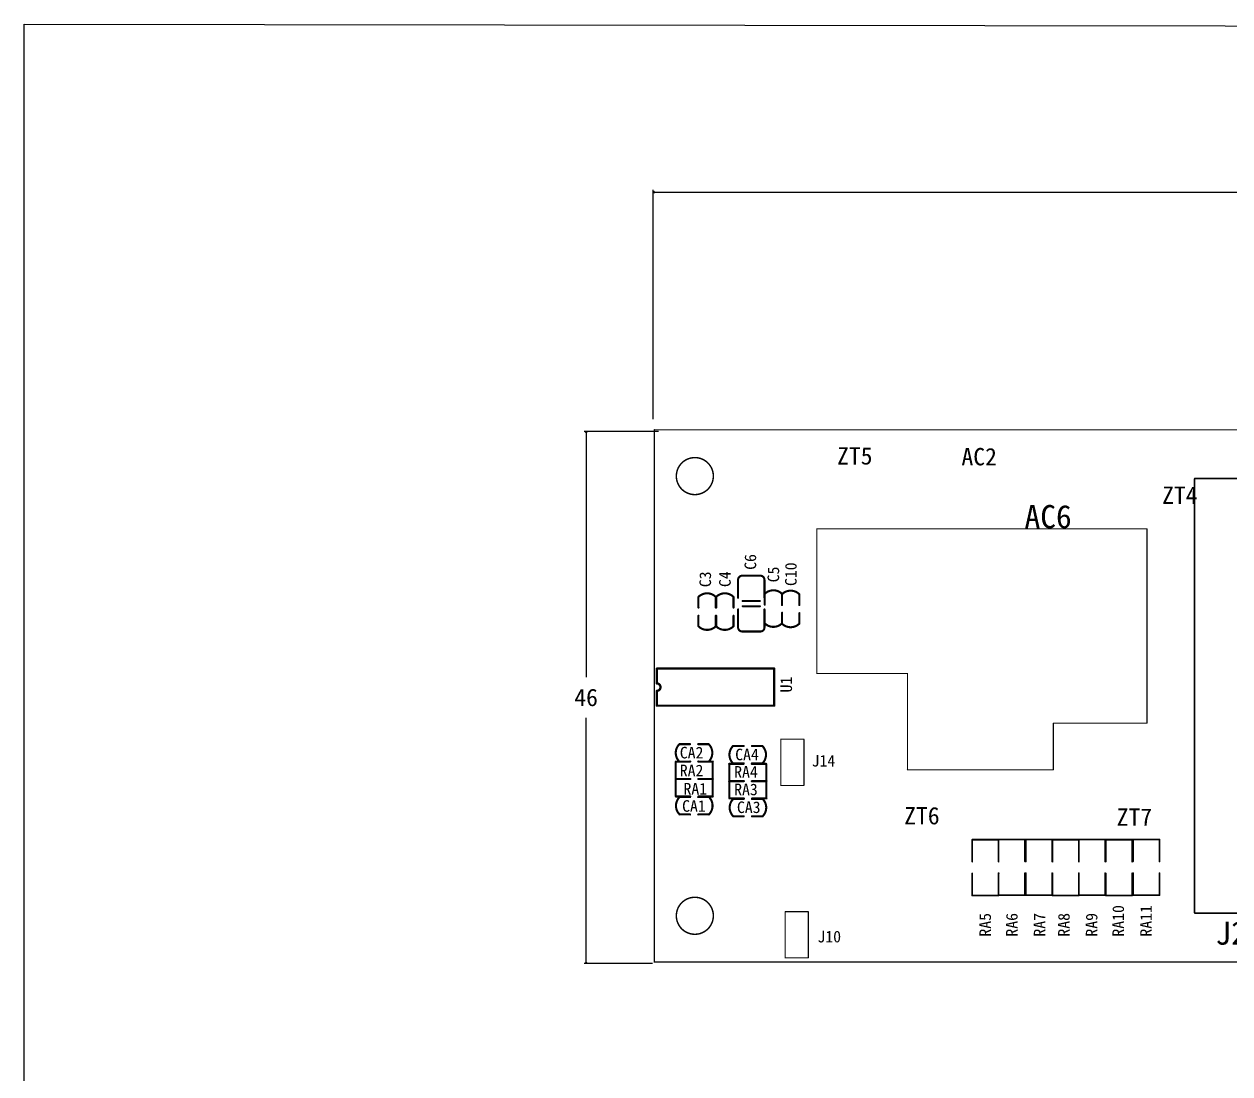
# Model space of a CAD drawing. Extents: x 741 to 1239, y 424 to 620.
# Drawn here: x 740.8 to 845, y 529.5 to 620.2 of the extents above; entities that cross this region are included whole.
import ezdxf

# ---------------------------------------------------------------- set-up
doc = ezdxf.new("R2010")
doc.units = 0
doc.header["$MEASUREMENT"] = 0
doc.layers.get('0').update_dxf_attribs({"linetype": 'CONTINUOUS'})
doc.layers.get('Defpoints').update_dxf_attribs({"linetype": 'CONTINUOUS'})
doc.layers.add('BOTTOMOVERLAY', color=7, linetype='CONTINUOUS')
doc.layers.add('KEEPOUTLAYER', color=6, linetype='CONTINUOUS')
doc.styles.get("Standard").update_dxf_attribs({"font": 'SimSun.ttf'})
doc.dimstyles.get("Standard").update_dxf_attribs({"dimtxt": 0.18, "dimasz": 0.18, "dimexe": 0.18, "dimexo": 0.0625, "dimgap": 0.09, "dimtad": 0, "dimtih": 1, "dimtoh": 1, "dimdec": 4, "dimzin": 0, "dimdsep": 46, "dimtxsty": 'Standard', "dimcen": 0.09, "dimadec": 0, "dimazin": 0, "dimtfac": 1, "dimtdec": 4, "dimtofl": 0, "dimtmove": 0, "dimatfit": 0, "dimfxl": 1, "dimtolj": 1, "dimtzin": 0, "dimarcsym": 0})

# ---------------------------------------------------------------- blocks, each defined once
blk = doc.blocks.new('0805_B_13')
at = {"layer": 'BOTTOMOVERLAY', "const_width": 0.15}
for points in [[(-2.41, 1.14), (-2.41, -1.14)], [(-2.41, 1.14), (-0.51, 1.14)], [(0.51, 1.14), (2.41, 1.14)], [(2.41, 1.14), (2.41, -1.14)], [(-2.41, -1.14), (-0.51, -1.14)], [(0.51, -1.14), (2.41, -1.14)]]:
    blk.add_lwpolyline(points, dxfattribs=at)
at = {"layer": 'BOTTOMOVERLAY', "const_width": 0.075}
for points in [[(-2.45, 1.14, 1), (-2.38, 1.14, 1)], [(-2.45, 1.14, 1), (-2.38, 1.14, 1)], [(-0.55, 1.14, 1), (-0.47, 1.14, 1)], [(0.47, 1.14, 1), (0.55, 1.14, 1)], [(2.38, 1.14, 1), (2.45, 1.14, 1)], [(2.38, 1.14, 1), (2.45, 1.14, 1)], [(-2.45, -1.14, 1), (-2.38, -1.14, 1)], [(-2.45, -1.14, 1), (-2.38, -1.14, 1)], [(-0.55, -1.14, 1), (-0.47, -1.14, 1)], [(0.47, -1.14, 1), (0.55, -1.14, 1)], [(2.38, -1.14, 1), (2.45, -1.14, 1)], [(2.38, -1.14, 1), (2.45, -1.14, 1)]]:
    blk.add_lwpolyline(points, format="xyb", close=True, dxfattribs=at)
blk = doc.blocks.new('0805_B_14')
at = {"layer": 'BOTTOMOVERLAY', "const_width": 0.15}
for points in [[(-2.41, -1.14), (-2.41, 1.14)], [(-0.51, 1.14), (-2.41, 1.14)], [(2.41, 1.14), (0.51, 1.14)], [(2.41, -1.14), (2.41, 1.14)], [(-0.51, -1.14), (-2.41, -1.14)], [(2.41, -1.14), (0.51, -1.14)]]:
    blk.add_lwpolyline(points, dxfattribs=at)
at = {"layer": 'BOTTOMOVERLAY', "const_width": 0.075}
for points in [[(-2.45, 1.14, 1), (-2.38, 1.14, 1)], [(-2.45, 1.14, 1), (-2.38, 1.14, 1)], [(-0.55, 1.14, 1), (-0.47, 1.14, 1)], [(0.47, 1.14, 1), (0.55, 1.14, 1)], [(2.38, 1.14, 1), (2.45, 1.14, 1)], [(2.38, 1.14, 1), (2.45, 1.14, 1)], [(-2.45, -1.14, 1), (-2.38, -1.14, 1)], [(-2.45, -1.14, 1), (-2.38, -1.14, 1)], [(-0.55, -1.14, 1), (-0.47, -1.14, 1)], [(0.47, -1.14, 1), (0.55, -1.14, 1)], [(2.38, -1.14, 1), (2.45, -1.14, 1)], [(2.38, -1.14, 1), (2.45, -1.14, 1)]]:
    blk.add_lwpolyline(points, format="xyb", close=True, dxfattribs=at)
blk = doc.blocks.new('0805_B_15')
at = {"layer": 'BOTTOMOVERLAY', "const_width": 0.15}
for points in [[(-2.41, -1.14), (-2.41, 1.14)], [(-0.51, 1.14), (-2.41, 1.14)], [(2.41, 1.14), (0.51, 1.14)], [(2.41, -1.14), (2.41, 1.14)], [(-0.51, -1.14), (-2.41, -1.14)], [(2.41, -1.14), (0.51, -1.14)]]:
    blk.add_lwpolyline(points, dxfattribs=at)
at = {"layer": 'BOTTOMOVERLAY', "const_width": 0.075}
for points in [[(-2.45, 1.14, 1), (-2.38, 1.14, 1)], [(-2.45, 1.14, 1), (-2.38, 1.14, 1)], [(-0.55, 1.14, 1), (-0.47, 1.14, 1)], [(0.47, 1.14, 1), (0.55, 1.14, 1)], [(2.38, 1.14, 1), (2.45, 1.14, 1)], [(2.38, 1.14, 1), (2.45, 1.14, 1)], [(-2.45, -1.14, 1), (-2.38, -1.14, 1)], [(-2.45, -1.14, 1), (-2.38, -1.14, 1)], [(-0.55, -1.14, 1), (-0.47, -1.14, 1)], [(0.47, -1.14, 1), (0.55, -1.14, 1)], [(2.38, -1.14, 1), (2.45, -1.14, 1)], [(2.38, -1.14, 1), (2.45, -1.14, 1)]]:
    blk.add_lwpolyline(points, format="xyb", close=True, dxfattribs=at)
blk = doc.blocks.new('7P_5_08_B_28')
at = {"layer": 'BOTTOMOVERLAY', "const_width": 0.127}
for points in [[(18.78, 3.8), (-18.78, 3.8)], [(-18.78, 1), (-18.78, 3.8)], [(18.78, -1), (18.78, 3.8)], [(-18.78, -4.8), (-18.78, 1)], [(18.78, -4.8), (18.78, -1)], [(-16.51, -4.8), (-16.51, -3.8)], [(-16.51, -4.8), (-16.51, -3.8)], [(-13.97, -3.8), (-16.51, -3.8)], [(-13.97, -4.8), (-13.97, -3.8)], [(-8.89, -3.8), (-11.43, -3.8)], [(-11.43, -4.8), (-11.43, -3.8)], [(-8.89, -4.8), (-8.89, -3.8)], [(-3.81, -3.8), (-6.35, -3.8)], [(-6.35, -4.8), (-6.35, -3.8)], [(-3.81, -4.8), (-3.81, -3.8)], [(1.27, -3.8), (-1.27, -3.8)], [(-1.27, -4.8), (-1.27, -3.8)], [(1.27, -4.8), (1.27, -3.8)], [(3.81, -4.8), (3.81, -3.8)], [(6.35, -3.8), (3.81, -3.8)], [(6.35, -4.8), (6.35, -3.8)], [(8.89, -4.8), (8.89, -3.8)], [(11.43, -3.8), (8.89, -3.8)], [(11.43, -4.8), (11.43, -3.8)], [(13.97, -4.8), (13.97, -3.8)], [(16.51, -3.8), (13.97, -3.8)], [(16.51, -4.8), (16.51, -3.8)], [(-16.51, -4.8), (-18.78, -4.8)], [(-11.43, -4.8), (-13.97, -4.8)], [(-6.35, -4.8), (-8.89, -4.8)], [(-1.27, -4.8), (-3.81, -4.8)], [(3.81, -4.8), (1.27, -4.8)], [(8.89, -4.8), (6.35, -4.8)], [(13.97, -4.8), (11.43, -4.8)], [(18.78, -4.8), (16.51, -4.8)]]:
    blk.add_lwpolyline(points, dxfattribs=at)
at = {"layer": 'BOTTOMOVERLAY', "const_width": 0.0635}
for points in [[(-18.81, 3.8, 1), (-18.75, 3.8, 1)], [(-18.81, 3.8, 1), (-18.75, 3.8, 1)], [(18.75, 3.8, 1), (18.81, 3.8, 1)], [(18.75, 3.8, 1), (18.81, 3.8, 1)], [(-18.81, 1, 1), (-18.75, 1, 1)], [(-18.81, 1, 1), (-18.75, 1, 1)], [(18.75, -1, 1), (18.81, -1, 1)], [(18.75, -1, 1), (18.81, -1, 1)], [(-16.54, -3.8, 1), (-16.48, -3.8, 1)], [(-16.54, -3.8, 1), (-16.48, -3.8, 1)], [(-16.54, -3.8, 1), (-16.48, -3.8, 1)], [(-14, -3.8, 1), (-13.94, -3.8, 1)], [(-14, -3.8, 1), (-13.94, -3.8, 1)], [(-11.46, -3.8, 1), (-11.4, -3.8, 1)], [(-11.46, -3.8, 1), (-11.4, -3.8, 1)], [(-8.92, -3.8, 1), (-8.86, -3.8, 1)], [(-8.92, -3.8, 1), (-8.86, -3.8, 1)], [(-6.38, -3.8, 1), (-6.32, -3.8, 1)], [(-6.38, -3.8, 1), (-6.32, -3.8, 1)], [(-3.84, -3.8, 1), (-3.78, -3.8, 1)], [(-3.84, -3.8, 1), (-3.78, -3.8, 1)], [(-1.3, -3.8, 1), (-1.24, -3.8, 1)], [(-1.3, -3.8, 1), (-1.24, -3.8, 1)], [(1.24, -3.8, 1), (1.3, -3.8, 1)], [(1.24, -3.8, 1), (1.3, -3.8, 1)], [(3.78, -3.8, 1), (3.84, -3.8, 1)], [(3.78, -3.8, 1), (3.84, -3.8, 1)], [(6.32, -3.8, 1), (6.38, -3.8, 1)], [(6.32, -3.8, 1), (6.38, -3.8, 1)], [(8.86, -3.8, 1), (8.92, -3.8, 1)], [(8.86, -3.8, 1), (8.92, -3.8, 1)], [(11.4, -3.8, 1), (11.46, -3.8, 1)], [(11.4, -3.8, 1), (11.46, -3.8, 1)], [(13.94, -3.8, 1), (14, -3.8, 1)], [(13.94, -3.8, 1), (14, -3.8, 1)], [(16.48, -3.8, 1), (16.54, -3.8, 1)], [(16.48, -3.8, 1), (16.54, -3.8, 1)], [(-18.81, -4.8, 1), (-18.75, -4.8, 1)], [(-18.81, -4.8, 1), (-18.75, -4.8, 1)], [(-16.54, -4.8, 1), (-16.48, -4.8, 1)], [(-16.54, -4.8, 1), (-16.48, -4.8, 1)], [(-16.54, -4.8, 1), (-16.48, -4.8, 1)], [(-14, -4.8, 1), (-13.94, -4.8, 1)], [(-14, -4.8, 1), (-13.94, -4.8, 1)], [(-11.46, -4.8, 1), (-11.4, -4.8, 1)], [(-11.46, -4.8, 1), (-11.4, -4.8, 1)], [(-8.92, -4.8, 1), (-8.86, -4.8, 1)], [(-8.92, -4.8, 1), (-8.86, -4.8, 1)], [(-6.38, -4.8, 1), (-6.32, -4.8, 1)], [(-6.38, -4.8, 1), (-6.32, -4.8, 1)], [(-3.84, -4.8, 1), (-3.78, -4.8, 1)], [(-3.84, -4.8, 1), (-3.78, -4.8, 1)], [(-1.3, -4.8, 1), (-1.24, -4.8, 1)], [(-1.3, -4.8, 1), (-1.24, -4.8, 1)], [(1.24, -4.8, 1), (1.3, -4.8, 1)], [(1.24, -4.8, 1), (1.3, -4.8, 1)], [(3.78, -4.8, 1), (3.84, -4.8, 1)], [(3.78, -4.8, 1), (3.84, -4.8, 1)], [(6.32, -4.8, 1), (6.38, -4.8, 1)], [(6.32, -4.8, 1), (6.38, -4.8, 1)], [(8.86, -4.8, 1), (8.92, -4.8, 1)], [(8.86, -4.8, 1), (8.92, -4.8, 1)], [(11.4, -4.8, 1), (11.46, -4.8, 1)], [(11.4, -4.8, 1), (11.46, -4.8, 1)], [(13.94, -4.8, 1), (14, -4.8, 1)], [(13.94, -4.8, 1), (14, -4.8, 1)], [(16.48, -4.8, 1), (16.54, -4.8, 1)], [(16.48, -4.8, 1), (16.54, -4.8, 1)], [(18.75, -4.8, 1), (18.81, -4.8, 1)], [(18.75, -4.8, 1), (18.81, -4.8, 1)]]:
    blk.add_lwpolyline(points, format="xyb", close=True, dxfattribs=at)
blk = doc.blocks.new('RN8207C_B_47')
at = {"layer": 'BOTTOMOVERLAY', "const_width": 0.2}
for points in [[(-1.6, 5.08), (-1.6, -5.08)], [(-1.6, 5.08), (1.6, 5.08)], [(1.6, 5.08), (1.6, -5.08)], [(-1.6, -5.08), (-0.32, -5.08)], [(0.32, -5.08), (1.6, -5.08)]]:
    blk.add_lwpolyline(points, dxfattribs=at)
at = {"layer": 'BOTTOMOVERLAY', "const_width": 0.1}
for points in [[(-1.65, 5.08, 1), (-1.55, 5.08, 1)], [(-1.65, 5.08, 1), (-1.55, 5.08, 1)], [(1.55, 5.08, 1), (1.65, 5.08, 1)], [(1.55, 5.08, 1), (1.65, 5.08, 1)], [(-1.65, -5.08, 1), (-1.55, -5.08, 1)], [(-1.65, -5.08, 1), (-1.55, -5.08, 1)], [(-0.37, -5.08, 1), (-0.27, -5.08, 1)], [(-0.37, -5.08, 1), (-0.27, -5.08, 1)], [(0.27, -5.08, 1), (0.37, -5.08, 1)], [(0.27, -5.08, 1), (0.37, -5.08, 1)], [(1.55, -5.08, 1), (1.65, -5.08, 1)], [(1.55, -5.08, 1), (1.65, -5.08, 1)]]:
    blk.add_lwpolyline(points, format="xyb", close=True, dxfattribs=at)
at = {"layer": 'BOTTOMOVERLAY', "const_width": 0.2}
blk.add_lwpolyline([(-0.32, -5.08, -1), (0.32, -5.08)], format="xyb", dxfattribs=at)
blk = doc.blocks.new('0805_B_58')
at = {"layer": 'BOTTOMOVERLAY', "const_width": 0.15}
for points in [[(-2.41, 1.14), (-2.41, -1.14)], [(-2.41, 1.14), (-0.51, 1.14)], [(0.51, 1.14), (2.41, 1.14)], [(2.41, 1.14), (2.41, -1.14)], [(-2.41, -1.14), (-0.51, -1.14)], [(0.51, -1.14), (2.41, -1.14)]]:
    blk.add_lwpolyline(points, dxfattribs=at)
at = {"layer": 'BOTTOMOVERLAY', "const_width": 0.075}
for points in [[(-2.45, 1.14, 1), (-2.38, 1.14, 1)], [(-2.45, 1.14, 1), (-2.38, 1.14, 1)], [(-0.55, 1.14, 1), (-0.47, 1.14, 1)], [(0.47, 1.14, 1), (0.55, 1.14, 1)], [(2.38, 1.14, 1), (2.45, 1.14, 1)], [(2.38, 1.14, 1), (2.45, 1.14, 1)], [(-2.45, -1.14, 1), (-2.38, -1.14, 1)], [(-2.45, -1.14, 1), (-2.38, -1.14, 1)], [(-0.55, -1.14, 1), (-0.47, -1.14, 1)], [(0.47, -1.14, 1), (0.55, -1.14, 1)], [(2.38, -1.14, 1), (2.45, -1.14, 1)], [(2.38, -1.14, 1), (2.45, -1.14, 1)]]:
    blk.add_lwpolyline(points, format="xyb", close=True, dxfattribs=at)
blk = doc.blocks.new('0603_B_59')
at = {"layer": 'BOTTOMOVERLAY', "const_width": 0.178}
for points in [[(-0.36, 0.77), (-1.61, 0.77)], [(-1.61, 0.77), (-1.61, -0.73)], [(1.59, 0.77), (0.34, 0.77)], [(1.59, 0.77), (1.59, -0.73)], [(-0.36, -0.73), (-1.61, -0.73)], [(1.59, -0.73), (0.34, -0.73)]]:
    blk.add_lwpolyline(points, dxfattribs=at)
at = {"layer": 'BOTTOMOVERLAY', "const_width": 0.0889}
for points in [[(-1.66, 0.77, 1), (-1.57, 0.77, 1)], [(-1.66, 0.77, 1), (-1.57, 0.77, 1)], [(-0.41, 0.77, 1), (-0.32, 0.77, 1)], [(0.29, 0.77, 1), (0.38, 0.77, 1)], [(1.54, 0.77, 1), (1.63, 0.77, 1)], [(1.54, 0.77, 1), (1.63, 0.77, 1)], [(-1.66, -0.73, 1), (-1.57, -0.73, 1)], [(-1.66, -0.73, 1), (-1.57, -0.73, 1)], [(-0.41, -0.73, 1), (-0.32, -0.73, 1)], [(0.29, -0.73, 1), (0.38, -0.73, 1)], [(1.54, -0.73, 1), (1.63, -0.73, 1)], [(1.54, -0.73, 1), (1.63, -0.73, 1)]]:
    blk.add_lwpolyline(points, format="xyb", close=True, dxfattribs=at)
blk = doc.blocks.new('0603_B_60')
at = {"layer": 'BOTTOMOVERLAY', "const_width": 0.178}
for points in [[(-0.36, 0.77), (-1.61, 0.77)], [(-1.61, 0.77), (-1.61, -0.73)], [(1.59, 0.77), (0.34, 0.77)], [(1.59, 0.77), (1.59, -0.73)], [(-0.36, -0.73), (-1.61, -0.73)], [(1.59, -0.73), (0.34, -0.73)]]:
    blk.add_lwpolyline(points, dxfattribs=at)
at = {"layer": 'BOTTOMOVERLAY', "const_width": 0.0889}
for points in [[(-1.66, 0.77, 1), (-1.57, 0.77, 1)], [(-1.66, 0.77, 1), (-1.57, 0.77, 1)], [(-0.41, 0.77, 1), (-0.32, 0.77, 1)], [(0.29, 0.77, 1), (0.38, 0.77, 1)], [(1.54, 0.77, 1), (1.63, 0.77, 1)], [(1.54, 0.77, 1), (1.63, 0.77, 1)], [(-1.66, -0.73, 1), (-1.57, -0.73, 1)], [(-1.66, -0.73, 1), (-1.57, -0.73, 1)], [(-0.41, -0.73, 1), (-0.32, -0.73, 1)], [(0.29, -0.73, 1), (0.38, -0.73, 1)], [(1.54, -0.73, 1), (1.63, -0.73, 1)], [(1.54, -0.73, 1), (1.63, -0.73, 1)]]:
    blk.add_lwpolyline(points, format="xyb", close=True, dxfattribs=at)
blk = doc.blocks.new('0603_B_61')
at = {"layer": 'BOTTOMOVERLAY', "const_width": 0.178}
for points in [[(-1.61, 0.77), (-0.36, 0.77)], [(-1.61, -0.73), (-1.61, 0.77)], [(0.34, 0.77), (1.59, 0.77)], [(1.59, -0.73), (1.59, 0.77)], [(-1.61, -0.73), (-0.36, -0.73)], [(0.34, -0.73), (1.59, -0.73)]]:
    blk.add_lwpolyline(points, dxfattribs=at)
at = {"layer": 'BOTTOMOVERLAY', "const_width": 0.0889}
for points in [[(-1.66, 0.77, 1), (-1.57, 0.77, 1)], [(-1.66, 0.77, 1), (-1.57, 0.77, 1)], [(-0.41, 0.77, 1), (-0.32, 0.77, 1)], [(0.29, 0.77, 1), (0.38, 0.77, 1)], [(1.54, 0.77, 1), (1.63, 0.77, 1)], [(1.54, 0.77, 1), (1.63, 0.77, 1)], [(-1.66, -0.73, 1), (-1.57, -0.73, 1)], [(-1.66, -0.73, 1), (-1.57, -0.73, 1)], [(-0.41, -0.73, 1), (-0.32, -0.73, 1)], [(0.29, -0.73, 1), (0.38, -0.73, 1)], [(1.54, -0.73, 1), (1.63, -0.73, 1)], [(1.54, -0.73, 1), (1.63, -0.73, 1)]]:
    blk.add_lwpolyline(points, format="xyb", close=True, dxfattribs=at)
blk = doc.blocks.new('0603_B_62')
at = {"layer": 'BOTTOMOVERLAY', "const_width": 0.178}
for points in [[(-0.36, 0.77), (-1.61, 0.77)], [(-1.61, 0.77), (-1.61, -0.73)], [(1.59, 0.77), (0.34, 0.77)], [(1.59, 0.77), (1.59, -0.73)], [(-0.36, -0.73), (-1.61, -0.73)], [(1.59, -0.73), (0.34, -0.73)]]:
    blk.add_lwpolyline(points, dxfattribs=at)
at = {"layer": 'BOTTOMOVERLAY', "const_width": 0.0889}
for points in [[(-1.66, 0.77, 1), (-1.57, 0.77, 1)], [(-1.66, 0.77, 1), (-1.57, 0.77, 1)], [(-0.41, 0.77, 1), (-0.32, 0.77, 1)], [(0.29, 0.77, 1), (0.38, 0.77, 1)], [(1.54, 0.77, 1), (1.63, 0.77, 1)], [(1.54, 0.77, 1), (1.63, 0.77, 1)], [(-1.66, -0.73, 1), (-1.57, -0.73, 1)], [(-1.66, -0.73, 1), (-1.57, -0.73, 1)], [(-0.41, -0.73, 1), (-0.32, -0.73, 1)], [(0.29, -0.73, 1), (0.38, -0.73, 1)], [(1.54, -0.73, 1), (1.63, -0.73, 1)], [(1.54, -0.73, 1), (1.63, -0.73, 1)]]:
    blk.add_lwpolyline(points, format="xyb", close=True, dxfattribs=at)
blk = doc.blocks.new('0603C_B_160')
at = {"layer": 'BOTTOMOVERLAY', "const_width": 0.18}
for points in [[(-0.75, 1.26, -0.414214), (0.75, 1.26)], [(0.75, -1.28, -0.414214), (-0.75, -1.28)]]:
    blk.add_lwpolyline(points, format="xyb", dxfattribs=at)
for points in [[(-0.75, 1.26), (-0.75, 0.35)], [(0.75, 1.26), (0.75, 0.35)], [(-0.75, -0.35), (-0.75, -1.28)], [(0.75, -0.35), (0.75, -1.28)]]:
    blk.add_lwpolyline(points, dxfattribs=at)
at = {"layer": 'BOTTOMOVERLAY', "const_width": 0.09}
for points in [[(-0.79, 1.26, 1), (-0.7, 1.26, 1)], [(-0.79, 1.26, 1), (-0.7, 1.26, 1)], [(0.71, 1.26, 1), (0.8, 1.26, 1)], [(0.71, 1.26, 1), (0.8, 1.26, 1)], [(-0.79, 0.35, 1), (-0.7, 0.35, 1)], [(0.71, 0.35, 1), (0.8, 0.35, 1)], [(-0.79, -0.35, 1), (-0.7, -0.35, 1)], [(0.71, -0.35, 1), (0.8, -0.35, 1)], [(-0.79, -1.28, 1), (-0.7, -1.28, 1)], [(-0.79, -1.28, 1), (-0.7, -1.28, 1)], [(0.71, -1.28, 1), (0.8, -1.28, 1)], [(0.71, -1.28, 1), (0.8, -1.28, 1)]]:
    blk.add_lwpolyline(points, format="xyb", close=True, dxfattribs=at)
blk = doc.blocks.new('0603C_B_161')
at = {"layer": 'BOTTOMOVERLAY', "const_width": 0.18}
for points in [[(-0.75, 1.26, -0.414214), (0.75, 1.26)], [(0.75, -1.28, -0.414214), (-0.75, -1.28)]]:
    blk.add_lwpolyline(points, format="xyb", dxfattribs=at)
for points in [[(-0.75, 0.35), (-0.75, 1.26)], [(0.75, 0.35), (0.75, 1.26)], [(-0.75, -1.28), (-0.75, -0.35)], [(0.75, -1.28), (0.75, -0.35)]]:
    blk.add_lwpolyline(points, dxfattribs=at)
at = {"layer": 'BOTTOMOVERLAY', "const_width": 0.09}
for points in [[(-0.79, 1.26, 1), (-0.7, 1.26, 1)], [(-0.79, 1.26, 1), (-0.7, 1.26, 1)], [(0.71, 1.26, 1), (0.8, 1.26, 1)], [(0.71, 1.26, 1), (0.8, 1.26, 1)], [(-0.79, 0.35, 1), (-0.7, 0.35, 1)], [(0.71, 0.35, 1), (0.8, 0.35, 1)], [(-0.79, -0.35, 1), (-0.7, -0.35, 1)], [(0.71, -0.35, 1), (0.8, -0.35, 1)], [(-0.79, -1.28, 1), (-0.7, -1.28, 1)], [(-0.79, -1.28, 1), (-0.7, -1.28, 1)], [(0.71, -1.28, 1), (0.8, -1.28, 1)], [(0.71, -1.28, 1), (0.8, -1.28, 1)]]:
    blk.add_lwpolyline(points, format="xyb", close=True, dxfattribs=at)
blk = doc.blocks.new('0603C_B_162')
at = {"layer": 'BOTTOMOVERLAY', "const_width": 0.18}
for points in [[(-0.75, 1.26, -0.414214), (0.75, 1.26)], [(0.75, -1.28, -0.414214), (-0.75, -1.28)]]:
    blk.add_lwpolyline(points, format="xyb", dxfattribs=at)
for points in [[(-0.75, 1.26), (-0.75, 0.35)], [(0.75, 1.26), (0.75, 0.35)], [(-0.75, -0.35), (-0.75, -1.28)], [(0.75, -0.35), (0.75, -1.28)]]:
    blk.add_lwpolyline(points, dxfattribs=at)
at = {"layer": 'BOTTOMOVERLAY', "const_width": 0.09}
for points in [[(-0.79, 1.26, 1), (-0.7, 1.26, 1)], [(-0.79, 1.26, 1), (-0.7, 1.26, 1)], [(0.71, 1.26, 1), (0.8, 1.26, 1)], [(0.71, 1.26, 1), (0.8, 1.26, 1)], [(-0.79, 0.35, 1), (-0.7, 0.35, 1)], [(0.71, 0.35, 1), (0.8, 0.35, 1)], [(-0.79, -0.35, 1), (-0.7, -0.35, 1)], [(0.71, -0.35, 1), (0.8, -0.35, 1)], [(-0.79, -1.28, 1), (-0.7, -1.28, 1)], [(-0.79, -1.28, 1), (-0.7, -1.28, 1)], [(0.71, -1.28, 1), (0.8, -1.28, 1)], [(0.71, -1.28, 1), (0.8, -1.28, 1)]]:
    blk.add_lwpolyline(points, format="xyb", close=True, dxfattribs=at)
blk = doc.blocks.new('0603C_B_163')
at = {"layer": 'BOTTOMOVERLAY', "const_width": 0.18}
for points in [[(-0.75, 1.26, -0.414214), (0.75, 1.26)], [(0.75, -1.28, -0.414214), (-0.75, -1.28)]]:
    blk.add_lwpolyline(points, format="xyb", dxfattribs=at)
for points in [[(-0.75, 0.35), (-0.75, 1.26)], [(0.75, 0.35), (0.75, 1.26)], [(-0.75, -1.28), (-0.75, -0.35)], [(0.75, -1.28), (0.75, -0.35)]]:
    blk.add_lwpolyline(points, dxfattribs=at)
at = {"layer": 'BOTTOMOVERLAY', "const_width": 0.09}
for points in [[(-0.79, 1.26, 1), (-0.7, 1.26, 1)], [(-0.79, 1.26, 1), (-0.7, 1.26, 1)], [(0.71, 1.26, 1), (0.8, 1.26, 1)], [(0.71, 1.26, 1), (0.8, 1.26, 1)], [(-0.79, 0.35, 1), (-0.7, 0.35, 1)], [(0.71, 0.35, 1), (0.8, 0.35, 1)], [(-0.79, -0.35, 1), (-0.7, -0.35, 1)], [(0.71, -0.35, 1), (0.8, -0.35, 1)], [(-0.79, -1.28, 1), (-0.7, -1.28, 1)], [(-0.79, -1.28, 1), (-0.7, -1.28, 1)], [(0.71, -1.28, 1), (0.8, -1.28, 1)], [(0.71, -1.28, 1), (0.8, -1.28, 1)]]:
    blk.add_lwpolyline(points, format="xyb", close=True, dxfattribs=at)
blk = doc.blocks.new('0603C_B_191')
at = {"layer": 'BOTTOMOVERLAY', "const_width": 0.18}
for points in [[(-0.75, 1.26, -0.414214), (0.75, 1.26)], [(0.75, -1.28, -0.414214), (-0.75, -1.28)]]:
    blk.add_lwpolyline(points, format="xyb", dxfattribs=at)
for points in [[(-0.75, 1.26), (-0.75, 0.35)], [(0.75, 1.26), (0.75, 0.35)], [(-0.75, -0.35), (-0.75, -1.28)], [(0.75, -0.35), (0.75, -1.28)]]:
    blk.add_lwpolyline(points, dxfattribs=at)
at = {"layer": 'BOTTOMOVERLAY', "const_width": 0.09}
for points in [[(-0.79, 1.26, 1), (-0.7, 1.26, 1)], [(-0.79, 1.26, 1), (-0.7, 1.26, 1)], [(0.71, 1.26, 1), (0.8, 1.26, 1)], [(0.71, 1.26, 1), (0.8, 1.26, 1)], [(-0.79, 0.35, 1), (-0.7, 0.35, 1)], [(0.71, 0.35, 1), (0.8, 0.35, 1)], [(-0.79, -0.35, 1), (-0.7, -0.35, 1)], [(0.71, -0.35, 1), (0.8, -0.35, 1)], [(-0.79, -1.28, 1), (-0.7, -1.28, 1)], [(-0.79, -1.28, 1), (-0.7, -1.28, 1)], [(0.71, -1.28, 1), (0.8, -1.28, 1)], [(0.71, -1.28, 1), (0.8, -1.28, 1)]]:
    blk.add_lwpolyline(points, format="xyb", close=True, dxfattribs=at)
blk = doc.blocks.new('0805C_B_195')
at = {"layer": 'BOTTOMOVERLAY', "const_width": 0.178}
for points in [[(-2.41, 0.79, -0.414214), (-2.06, 1.14)], [(2.06, 1.14, -0.414214), (2.41, 0.79)], [(-2.06, -1.14, -0.414214), (-2.41, -0.79)], [(2.41, -0.79, -0.414214), (2.06, -1.14)]]:
    blk.add_lwpolyline(points, format="xyb", dxfattribs=at)
for points in [[(-2.06, 1.14), (-0.51, 1.14)], [(0.51, 1.14), (2.06, 1.14)], [(-2.41, 0.78), (-2.41, -0.79)], [(-0.23, 0.74), (-0.23, -0.74)], [(0.23, 0.74), (0.23, -0.74)], [(2.41, 0.79), (2.41, -0.79)], [(-2.06, -1.14), (-0.51, -1.14)], [(0.51, -1.14), (2.06, -1.14)]]:
    blk.add_lwpolyline(points, dxfattribs=at)
at = {"layer": 'BOTTOMOVERLAY', "const_width": 0.0889}
for points in [[(-2.1, 1.14, 1), (-2.02, 1.14, 1)], [(-2.1, 1.14, 1), (-2.02, 1.14, 1)], [(-0.55, 1.14, 1), (-0.46, 1.14, 1)], [(0.46, 1.14, 1), (0.55, 1.14, 1)], [(2.01, 1.14, 1), (2.1, 1.14, 1)], [(2.01, 1.14, 1), (2.1, 1.14, 1)], [(-2.46, 0.79, 1), (-2.37, 0.79, 1)], [(-2.45, 0.78, 1), (-2.37, 0.78, 1)], [(-0.27, 0.74, 1), (-0.18, 0.74, 1)], [(0.18, 0.74, 1), (0.27, 0.74, 1)], [(2.37, 0.79, 1), (2.46, 0.79, 1)], [(2.37, 0.79, 1), (2.45, 0.79, 1)], [(-2.45, -0.79, 1), (-2.37, -0.79, 1)], [(-2.45, -0.79, 1), (-2.37, -0.79, 1)], [(-0.27, -0.74, 1), (-0.18, -0.74, 1)], [(0.18, -0.74, 1), (0.27, -0.74, 1)], [(2.37, -0.79, 1), (2.46, -0.79, 1)], [(2.37, -0.79, 1), (2.46, -0.79, 1)], [(-2.1, -1.14, 1), (-2.01, -1.14, 1)], [(-2.1, -1.14, 1), (-2.01, -1.14, 1)], [(-0.55, -1.14, 1), (-0.46, -1.14, 1)], [(0.46, -1.14, 1), (0.55, -1.14, 1)], [(2.02, -1.14, 1), (2.1, -1.14, 1)], [(2.02, -1.14, 1), (2.1, -1.14, 1)]]:
    blk.add_lwpolyline(points, format="xyb", close=True, dxfattribs=at)
blk = doc.blocks.new('0603C_B_196')
at = {"layer": 'BOTTOMOVERLAY', "const_width": 0.18}
for points in [[(-0.75, 1.26, -0.414214), (0.75, 1.26)], [(0.75, -1.28, -0.414214), (-0.75, -1.28)]]:
    blk.add_lwpolyline(points, format="xyb", dxfattribs=at)
for points in [[(-0.75, 1.26), (-0.75, 0.35)], [(0.75, 1.26), (0.75, 0.35)], [(-0.75, -0.35), (-0.75, -1.28)], [(0.75, -0.35), (0.75, -1.28)]]:
    blk.add_lwpolyline(points, dxfattribs=at)
at = {"layer": 'BOTTOMOVERLAY', "const_width": 0.09}
for points in [[(-0.79, 1.26, 1), (-0.7, 1.26, 1)], [(-0.79, 1.26, 1), (-0.7, 1.26, 1)], [(0.71, 1.26, 1), (0.8, 1.26, 1)], [(0.71, 1.26, 1), (0.8, 1.26, 1)], [(-0.79, 0.35, 1), (-0.7, 0.35, 1)], [(0.71, 0.35, 1), (0.8, 0.35, 1)], [(-0.79, -0.35, 1), (-0.7, -0.35, 1)], [(0.71, -0.35, 1), (0.8, -0.35, 1)], [(-0.79, -1.28, 1), (-0.7, -1.28, 1)], [(-0.79, -1.28, 1), (-0.7, -1.28, 1)], [(0.71, -1.28, 1), (0.8, -1.28, 1)], [(0.71, -1.28, 1), (0.8, -1.28, 1)]]:
    blk.add_lwpolyline(points, format="xyb", close=True, dxfattribs=at)
blk = doc.blocks.new('0603C_B_197')
at = {"layer": 'BOTTOMOVERLAY', "const_width": 0.18}
for points in [[(-0.75, 1.26, -0.414214), (0.75, 1.26)], [(0.75, -1.28, -0.414214), (-0.75, -1.28)]]:
    blk.add_lwpolyline(points, format="xyb", dxfattribs=at)
for points in [[(-0.75, 1.26), (-0.75, 0.35)], [(0.75, 1.26), (0.75, 0.35)], [(-0.75, -0.35), (-0.75, -1.28)], [(0.75, -0.35), (0.75, -1.28)]]:
    blk.add_lwpolyline(points, dxfattribs=at)
at = {"layer": 'BOTTOMOVERLAY', "const_width": 0.09}
for points in [[(-0.79, 1.26, 1), (-0.7, 1.26, 1)], [(-0.79, 1.26, 1), (-0.7, 1.26, 1)], [(0.71, 1.26, 1), (0.8, 1.26, 1)], [(0.71, 1.26, 1), (0.8, 1.26, 1)], [(-0.79, 0.35, 1), (-0.7, 0.35, 1)], [(0.71, 0.35, 1), (0.8, 0.35, 1)], [(-0.79, -0.35, 1), (-0.7, -0.35, 1)], [(0.71, -0.35, 1), (0.8, -0.35, 1)], [(-0.79, -1.28, 1), (-0.7, -1.28, 1)], [(-0.79, -1.28, 1), (-0.7, -1.28, 1)], [(0.71, -1.28, 1), (0.8, -1.28, 1)], [(0.71, -1.28, 1), (0.8, -1.28, 1)]]:
    blk.add_lwpolyline(points, format="xyb", close=True, dxfattribs=at)
blk = doc.blocks.new('0603C_B_198')
at = {"layer": 'BOTTOMOVERLAY', "const_width": 0.18}
for points in [[(-0.75, 1.26, -0.414214), (0.75, 1.26)], [(0.75, -1.28, -0.414214), (-0.75, -1.28)]]:
    blk.add_lwpolyline(points, format="xyb", dxfattribs=at)
for points in [[(-0.75, 1.26), (-0.75, 0.35)], [(0.75, 1.26), (0.75, 0.35)], [(-0.75, -0.35), (-0.75, -1.28)], [(0.75, -0.35), (0.75, -1.28)]]:
    blk.add_lwpolyline(points, dxfattribs=at)
at = {"layer": 'BOTTOMOVERLAY', "const_width": 0.09}
for points in [[(-0.79, 1.26, 1), (-0.7, 1.26, 1)], [(-0.79, 1.26, 1), (-0.7, 1.26, 1)], [(0.71, 1.26, 1), (0.8, 1.26, 1)], [(0.71, 1.26, 1), (0.8, 1.26, 1)], [(-0.79, 0.35, 1), (-0.7, 0.35, 1)], [(0.71, 0.35, 1), (0.8, 0.35, 1)], [(-0.79, -0.35, 1), (-0.7, -0.35, 1)], [(0.71, -0.35, 1), (0.8, -0.35, 1)], [(-0.79, -1.28, 1), (-0.7, -1.28, 1)], [(-0.79, -1.28, 1), (-0.7, -1.28, 1)], [(0.71, -1.28, 1), (0.8, -1.28, 1)], [(0.71, -1.28, 1), (0.8, -1.28, 1)]]:
    blk.add_lwpolyline(points, format="xyb", close=True, dxfattribs=at)
blk = doc.blocks.new('0805_B_206')
at = {"layer": 'BOTTOMOVERLAY', "const_width": 0.15}
for points in [[(-2.41, -1.14), (-2.41, 1.14)], [(-0.51, 1.14), (-2.41, 1.14)], [(2.41, 1.14), (0.51, 1.14)], [(2.41, -1.14), (2.41, 1.14)], [(-0.51, -1.14), (-2.41, -1.14)], [(2.41, -1.14), (0.51, -1.14)]]:
    blk.add_lwpolyline(points, dxfattribs=at)
at = {"layer": 'BOTTOMOVERLAY', "const_width": 0.075}
for points in [[(-2.45, 1.14, 1), (-2.38, 1.14, 1)], [(-2.45, 1.14, 1), (-2.38, 1.14, 1)], [(-0.55, 1.14, 1), (-0.47, 1.14, 1)], [(0.47, 1.14, 1), (0.55, 1.14, 1)], [(2.38, 1.14, 1), (2.45, 1.14, 1)], [(2.38, 1.14, 1), (2.45, 1.14, 1)], [(-2.45, -1.14, 1), (-2.38, -1.14, 1)], [(-2.45, -1.14, 1), (-2.38, -1.14, 1)], [(-0.55, -1.14, 1), (-0.47, -1.14, 1)], [(0.47, -1.14, 1), (0.55, -1.14, 1)], [(2.38, -1.14, 1), (2.45, -1.14, 1)], [(2.38, -1.14, 1), (2.45, -1.14, 1)]]:
    blk.add_lwpolyline(points, format="xyb", close=True, dxfattribs=at)
blk = doc.blocks.new('0805_B_207')
at = {"layer": 'BOTTOMOVERLAY', "const_width": 0.15}
for points in [[(-2.41, -1.14), (-2.41, 1.14)], [(-0.51, 1.14), (-2.41, 1.14)], [(2.41, 1.14), (0.51, 1.14)], [(2.41, -1.14), (2.41, 1.14)], [(-0.51, -1.14), (-2.41, -1.14)], [(2.41, -1.14), (0.51, -1.14)]]:
    blk.add_lwpolyline(points, dxfattribs=at)
at = {"layer": 'BOTTOMOVERLAY', "const_width": 0.075}
for points in [[(-2.45, 1.14, 1), (-2.38, 1.14, 1)], [(-2.45, 1.14, 1), (-2.38, 1.14, 1)], [(-0.55, 1.14, 1), (-0.47, 1.14, 1)], [(0.47, 1.14, 1), (0.55, 1.14, 1)], [(2.38, 1.14, 1), (2.45, 1.14, 1)], [(2.38, 1.14, 1), (2.45, 1.14, 1)], [(-2.45, -1.14, 1), (-2.38, -1.14, 1)], [(-2.45, -1.14, 1), (-2.38, -1.14, 1)], [(-0.55, -1.14, 1), (-0.47, -1.14, 1)], [(0.47, -1.14, 1), (0.55, -1.14, 1)], [(2.38, -1.14, 1), (2.45, -1.14, 1)], [(2.38, -1.14, 1), (2.45, -1.14, 1)]]:
    blk.add_lwpolyline(points, format="xyb", close=True, dxfattribs=at)
blk = doc.blocks.new('0805_B_208')
at = {"layer": 'BOTTOMOVERLAY', "const_width": 0.15}
for points in [[(-2.41, 1.14), (-2.41, -1.14)], [(-2.41, 1.14), (-0.51, 1.14)], [(0.51, 1.14), (2.41, 1.14)], [(2.41, 1.14), (2.41, -1.14)], [(-2.41, -1.14), (-0.51, -1.14)], [(0.51, -1.14), (2.41, -1.14)]]:
    blk.add_lwpolyline(points, dxfattribs=at)
at = {"layer": 'BOTTOMOVERLAY', "const_width": 0.075}
for points in [[(-2.45, 1.14, 1), (-2.38, 1.14, 1)], [(-2.45, 1.14, 1), (-2.38, 1.14, 1)], [(-0.55, 1.14, 1), (-0.47, 1.14, 1)], [(0.47, 1.14, 1), (0.55, 1.14, 1)], [(2.38, 1.14, 1), (2.45, 1.14, 1)], [(2.38, 1.14, 1), (2.45, 1.14, 1)], [(-2.45, -1.14, 1), (-2.38, -1.14, 1)], [(-2.45, -1.14, 1), (-2.38, -1.14, 1)], [(-0.55, -1.14, 1), (-0.47, -1.14, 1)], [(0.47, -1.14, 1), (0.55, -1.14, 1)], [(2.38, -1.14, 1), (2.45, -1.14, 1)], [(2.38, -1.14, 1), (2.45, -1.14, 1)]]:
    blk.add_lwpolyline(points, format="xyb", close=True, dxfattribs=at)
blk = doc.blocks.new('2_0_2_B_214')
at = {"layer": 'BOTTOMOVERLAY', "const_width": 0.1}
for points in [[(1, 2), (-1, 2)], [(-1, 2), (-1, -2)], [(1, 2), (1, -2)], [(1, -2), (-1, -2)]]:
    blk.add_lwpolyline(points, dxfattribs=at)
at = {"layer": 'BOTTOMOVERLAY', "const_width": 0.05}
for points in [[(-1.02, 2, 1), (-0.98, 2, 1)], [(-1.02, 2, 1), (-0.98, 2, 1)], [(0.98, 2, 1), (1.02, 2, 1)], [(0.98, 2, 1), (1.02, 2, 1)], [(-1.02, -2, 1), (-0.98, -2, 1)], [(-1.02, -2, 1), (-0.98, -2, 1)], [(0.98, -2, 1), (1.02, -2, 1)], [(0.98, -2, 1), (1.02, -2, 1)]]:
    blk.add_lwpolyline(points, format="xyb", close=True, dxfattribs=at)
blk = doc.blocks.new('2_0_2_B_218')
at = {"layer": 'BOTTOMOVERLAY', "const_width": 0.1}
for points in [[(1, 2), (-1, 2)], [(-1, 2), (-1, -2)], [(1, 2), (1, -2)], [(1, -2), (-1, -2)]]:
    blk.add_lwpolyline(points, dxfattribs=at)
at = {"layer": 'BOTTOMOVERLAY', "const_width": 0.05}
for points in [[(-1.02, 2, 1), (-0.98, 2, 1)], [(-1.02, 2, 1), (-0.98, 2, 1)], [(0.98, 2, 1), (1.02, 2, 1)], [(0.98, 2, 1), (1.02, 2, 1)], [(-1.02, -2, 1), (-0.98, -2, 1)], [(-1.02, -2, 1), (-0.98, -2, 1)], [(0.98, -2, 1), (1.02, -2, 1)], [(0.98, -2, 1), (1.02, -2, 1)]]:
    blk.add_lwpolyline(points, format="xyb", close=True, dxfattribs=at)
blk = doc.blocks.new('_Open90')
at = {"color": 0, "linetype": 'ByBlock', "lineweight": -2}
for p, q in [((0, 0), (-1, 0)), ((-0.5, 0.5), (0, 0)), ((0, 0), (-0.5, -0.5))]:
    blk.add_line(p, q, dxfattribs=at)
blk = doc.blocks.new('*D827')
at = {"color": 0, "linetype": 'Continuous', "lineweight": -2}
for p, q in [((795.17, 586.04), (795.17, 605.85)), ((1130.3, 585.53), (1130.3, 605.85))]:
    blk.add_line(p, q, dxfattribs=at)
at = {"color": 6, "linetype": 'Continuous', "lineweight": -2}
for p, q in [((795.35, 605.67), (960.26, 605.67)), ((1130.12, 605.67), (965.21, 605.67))]:
    blk.add_line(p, q, dxfattribs=at)
at = {"layer": 'Defpoints', "color": 0, "linetype": 'Continuous'}
for p in [(1130.3, 605.67), (795.17, 585.98), (1130.3, 585.47)]:
    blk.add_point(p, dxfattribs=at)
at = {"color": 6, "linetype": 'Continuous', "lineweight": -2, "xscale": 0.18, "yscale": 0.18, "zscale": 0.18, "rotation": 180}
blk.add_blockref('_Open90', (795.17, 605.67), dxfattribs=at)
at = {"color": 6, "linetype": 'Continuous', "lineweight": -2, "xscale": 0.18, "yscale": 0.18, "zscale": 0.18}
blk.add_blockref('_Open90', (1130.3, 605.67), dxfattribs=at)
at = {"color": 6, "linetype": 'Continuous', "insert": (962.73, 605.67), "char_height": 1.5, "attachment_point": 5}
blk.add_mtext('\\A1;335', dxfattribs=at)
blk = doc.blocks.new('*D828')
at = {"color": 0, "linetype": 'Continuous', "lineweight": -2}
for p, q in [((795.61, 584.97), (789.18, 584.97)), ((795.1, 539), (789.18, 539))]:
    blk.add_line(p, q, dxfattribs=at)
at = {"color": 6, "linetype": 'Continuous', "lineweight": -2}
for p, q in [((789.36, 584.79), (789.36, 563.73)), ((789.36, 539.18), (789.36, 560.23))]:
    blk.add_line(p, q, dxfattribs=at)
at = {"layer": 'Defpoints', "color": 0, "linetype": 'Continuous'}
for p in [(795.67, 584.97), (789.36, 539), (795.17, 539)]:
    blk.add_point(p, dxfattribs=at)
at = {"color": 6, "linetype": 'Continuous', "lineweight": -2, "xscale": 0.18, "yscale": 0.18, "zscale": 0.18}
for p, rotation in [((789.36, 584.97), 90), ((789.36, 539), 270)]:
    blk.add_blockref('_Open90', p, dxfattribs=dict(at, rotation=rotation))
at = {"color": 6, "linetype": 'Continuous', "insert": (789.36, 561.98), "char_height": 1.5, "attachment_point": 5}
blk.add_mtext('\\A1;46', dxfattribs=at)

msp = doc.modelspace()

# ---------------------------------------------------------------- linework, layer by layer
at = {"linetype": 'Continuous'}
msp.add_lwpolyline([(740.78, 620.18), (1239.13, 619.5), (1239.13, 424.28), (740.78, 424.79)], close=True, dxfattribs=at)
at = {"layer": 'KEEPOUTLAYER'}
for points, const_width in [([(795.26, 539.12), (795.26, 585.12)], 0.127), ([(1130.26, 585.12), (795.26, 585.12)], 0.1), ([(809.31, 576.23), (809.31, 576.56)], 0.1), ([(837.85, 576.56), (809.31, 576.56)], 0.1), ([(837.85, 559.76), (837.85, 576.56)], 0.1), ([(809.31, 564.06), (809.31, 576.23)], 0.1), ([(817.14, 564.06), (809.31, 564.06)], 0.1), ([(817.14, 555.73), (817.14, 564.06)], 0.1), ([(829.75, 555.73), (829.75, 559.76)], 0.1), ([(837.85, 559.76), (829.75, 559.76)], 0.1), ([(829.75, 555.73), (817.14, 555.73)], 0.1), ([(1130.26, 539.12), (795.26, 539.12)], 0.127)]:
    msp.add_lwpolyline(points, dxfattribs=dict(at, const_width=const_width))
for points, const_width in [([(795.29, 585.12, -1), (795.23, 585.12, -1)], 0.0635), ([(795.28, 585.12, -1), (795.23, 585.12, -1)], 0.05), ([(797.16, 581.12, -1), (800.36, 581.12, -1)], 0.127), ([(797.19, 581.12, -1), (797.13, 581.12, -1)], 0.0635), ([(800.39, 581.12, -1), (800.33, 581.12, -1)], 0.0635), ([(809.33, 576.56, -1), (809.28, 576.56, -1)], 0.05), ([(809.33, 576.56, -1), (809.28, 576.56, -1)], 0.05), ([(837.87, 576.56, -1), (837.82, 576.56, -1)], 0.05), ([(837.87, 576.56, -1), (837.82, 576.56, -1)], 0.05), ([(809.33, 576.23, -1), (809.28, 576.23, -1)], 0.05), ([(809.33, 576.23, -1), (809.28, 576.23, -1)], 0.05), ([(809.33, 564.06, -1), (809.28, 564.06, -1)], 0.05), ([(809.33, 564.06, -1), (809.28, 564.06, -1)], 0.05), ([(817.16, 564.06, -1), (817.11, 564.06, -1)], 0.05), ([(817.16, 564.06, -1), (817.11, 564.06, -1)], 0.05), ([(829.77, 559.76, -1), (829.72, 559.76, -1)], 0.05), ([(829.77, 559.76, -1), (829.72, 559.76, -1)], 0.05), ([(837.87, 559.76, -1), (837.82, 559.76, -1)], 0.05), ([(837.87, 559.76, -1), (837.82, 559.76, -1)], 0.05), ([(817.16, 555.73, -1), (817.11, 555.73, -1)], 0.05), ([(817.16, 555.73, -1), (817.11, 555.73, -1)], 0.05), ([(829.77, 555.73, -1), (829.72, 555.73, -1)], 0.05), ([(829.77, 555.73, -1), (829.72, 555.73, -1)], 0.05), ([(797.16, 543.12, -1), (800.36, 543.12, -1)], 0.127), ([(797.19, 543.12, -1), (797.13, 543.12, -1)], 0.0635), ([(800.39, 543.12, -1), (800.33, 543.12, -1)], 0.0635), ([(795.29, 539.12, -1), (795.23, 539.12, -1)], 0.0635), ([(795.29, 539.12, -1), (795.23, 539.12, -1)], 0.0635)]:
    msp.add_lwpolyline(points, format="xyb", close=True, dxfattribs=dict(at, const_width=const_width))

# ---------------------------------------------------------------- block references
at = {"xscale": -1}
for name, p, rotation in [('7P_5_08_B_28', (845.76, 562.13), 90), ('0805C_B_195', (803.64, 570.1), 270), ('0603C_B_196', (805.55, 569.66), 180), ('0603C_B_191', (807.04, 569.63), 180), ('0603C_B_198', (799.82, 569.4), 180), ('0603C_B_197', (801.35, 569.4), 180), ('RN8207C_B_47', (800.55, 562.88), 270), ('0603C_B_162', (798.7, 557.2), 270), ('0603C_B_160', (803.34, 557.04), 270), ('2_0_2_B_218', (807.19, 556.38), 180), ('0603_B_59', (803.34, 555.52), 180), ('0603C_B_163', (798.7, 552.63), 90), ('0603C_B_161', (803.34, 552.47), 90), ('0805_B_58', (823.88, 547.29), 270), ('0805_B_206', (826.16, 547.31), 90), ('0805_B_207', (828.51, 547.31), 90), ('0805_B_208', (830.82, 547.29), 270), ('0805_B_15', (833.1, 547.31), 90), ('0805_B_14', (835.42, 547.29), 90), ('0805_B_13', (837.78, 547.31), 270), ('2_0_2_B_214', (807.57, 541.48), 180)]:
    msp.add_blockref(name, p, dxfattribs=dict(at, rotation=rotation))
for name, p in [('0603_B_61', (798.7, 555.68)), ('0603_B_62', (798.7, 554.16)), ('0603_B_60', (803.34, 553.99))]:
    msp.add_blockref(name, p, dxfattribs=at)

# ---------------------------------------------------------------- texts
at = {"layer": 'BOTTOMOVERLAY'}
for s, height, p in [('ZT5', 1.5, (811.06, 582.12)), ('AC2', 1.5, (821.81, 582.05)), ('ZT4', 1.5, (839.16, 578.72)), ('AC6', 2, (827.26, 576.62)), ('CA2', 1, (797.46, 556.72)), ('CA4', 1, (802.25, 556.56)), ('J14', 1, (808.86, 556.02)), ('RA2', 1, (797.46, 555.18)), ('RA4', 1, (802.16, 555.06)), ('RA1', 1, (797.78, 553.6)), ('RA3', 1, (802.16, 553.54)), ('CA1', 1, (797.66, 552.11)), ('CA3', 1, (802.4, 552)), ('ZT6', 1.5, (816.86, 551.02)), ('ZT7', 1.5, (835.23, 550.9)), ('J2', 2, (843.76, 540.62)), ('J10', 1, (809.36, 540.82))]:
    msp.add_text(s, height=height, dxfattribs=at).set_placement(p)
for s, p in [('C6', (804.06, 573.02)), ('C10', (807.56, 571.62)), ('C3', (800.16, 571.52)), ('C4', (801.86, 571.53)), ('C5', (806.05, 571.94)), ('U1', (807.16, 562.42)), ('RA5', (824.36, 541.32)), ('RA6', (826.66, 541.32)), ('RA7', (829.06, 541.32)), ('RA8', (831.16, 541.32)), ('RA9', (833.56, 541.32)), ('RA10', (835.86, 541.32)), ('RA11', (838.26, 541.32))]:
    msp.add_text(s, height=1, rotation=90, dxfattribs=at).set_placement(p)

# ---------------------------------------------------------------- dimensions: what is measured, and where the dimension line sits
at = {"linetype": 'Continuous'}
dim = msp.add_linear_dim(base=(1130.3, 605.67), p1=(795.17, 585.98), p2=(1130.3, 585.47), dimstyle='Standard', override={"dimtxt": 1.5, "dimgap": 1, "dimdec": 0, "dimblk1": 'Open90', "dimblk2": 'Open90', "dimsah": 1, "dimclrd": 6, "dimclrt": 6, "dimatfit": 3, "dimtfillclr": 7}, dxfattribs=at)
dim.commit()
dim.dimension.update_dxf_attribs({"geometry": '*D827', "text_midpoint": (962.73, 605.67)})
dim = msp.add_linear_dim(base=(789.36, 539), p1=(795.67, 584.97), p2=(795.17, 539), angle=90, dimstyle='Standard', override={"dimtxt": 1.5, "dimgap": 1, "dimdec": 0, "dimblk1": 'Open90', "dimblk2": 'Open90', "dimsah": 1, "dimclrd": 6, "dimclrt": 6, "dimatfit": 3, "dimtfillclr": 7}, dxfattribs=at)
dim.commit()
dim.dimension.update_dxf_attribs({"geometry": '*D828', "text_midpoint": (789.36, 561.98)})

doc.saveas('drawing.dxf')
